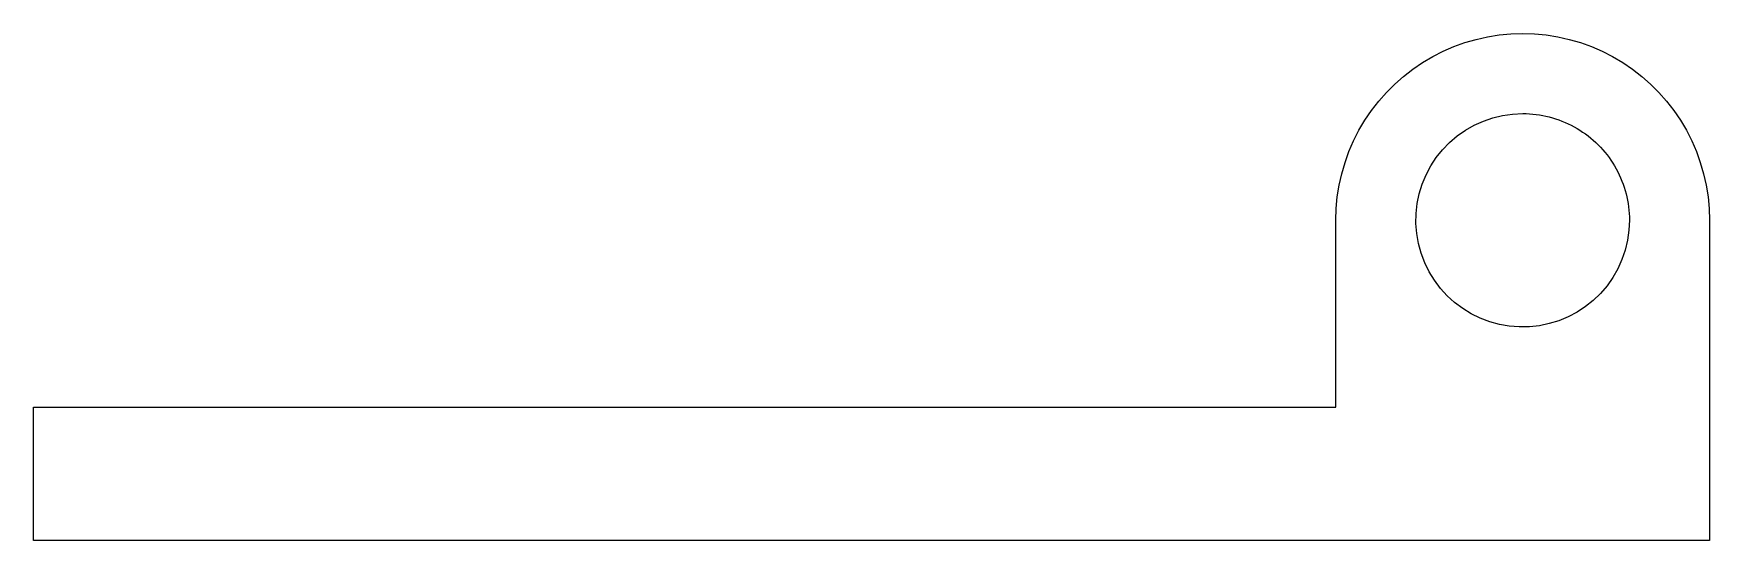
# Model space of a CAD drawing. Header units: metres. Extents: x -43.9 to 18.9, y 0 to 19.
import ezdxf

# ---------------------------------------------------------------- set-up
doc = ezdxf.new("R2010")
doc.units = ezdxf.units.M

msp = doc.modelspace()

# ---------------------------------------------------------------- linework, layer by layer
for points in [[(4.9, 12), (4.914, 12.44), (4.955, 12.877), (5.024, 13.312), (5.12, 13.741), (5.243, 14.163), (5.392, 14.577), (5.566, 14.98), (5.766, 15.372), (5.99, 15.751), (6.237, 16.114), (6.506, 16.462), (6.797, 16.792), (7.108, 17.103), (7.438, 17.394), (7.786, 17.663), (8.149, 17.91), (8.528, 18.134), (8.92, 18.334), (9.323, 18.508), (9.737, 18.657), (10.159, 18.78), (10.588, 18.876), (11.023, 18.945), (11.46, 18.986), (11.9, 19), (12.34, 18.986), (12.777, 18.945), (13.212, 18.876), (13.641, 18.78), (14.063, 18.657), (14.477, 18.508), (14.88, 18.334), (15.272, 18.134), (15.651, 17.91), (16.014, 17.663), (16.362, 17.394), (16.692, 17.103), (17.003, 16.792), (17.294, 16.462), (17.563, 16.114), (17.81, 15.751), (18.034, 15.372), (18.234, 14.98), (18.408, 14.577), (18.557, 14.163), (18.68, 13.741), (18.776, 13.312), (18.845, 12.877), (18.886, 12.44), (18.9, 12)], [(15.9, 12), (15.882, 11.624), (15.829, 11.25), (15.741, 10.884), (15.619, 10.528), (15.464, 10.184), (15.277, 9.857), (15.061, 9.548), (14.816, 9.262), (14.545, 9), (14.251, 8.764), (13.936, 8.557), (13.603, 8.381), (13.255, 8.236), (12.895, 8.126), (12.526, 8.049), (12.151, 8.008), (11.774, 8.002), (11.399, 8.032), (11.027, 8.096), (10.664, 8.196), (10.311, 8.329), (9.973, 8.495), (9.652, 8.692), (9.35, 8.918), (9.072, 9.172), (8.818, 9.45), (8.592, 9.752), (8.395, 10.073), (8.229, 10.411), (8.096, 10.764), (7.996, 11.127), (7.932, 11.499), (7.902, 11.874), (7.908, 12.251), (7.949, 12.626), (8.026, 12.995), (8.136, 13.355), (8.281, 13.703), (8.457, 14.036), (8.664, 14.351), (8.9, 14.645), (9.162, 14.916), (9.448, 15.161), (9.757, 15.377), (10.084, 15.564), (10.428, 15.719), (10.784, 15.841), (11.15, 15.929), (11.524, 15.982), (11.9, 16)], [(11.9, 16), (12.026, 15.998), (12.151, 15.992), (12.276, 15.982), (12.401, 15.968), (12.526, 15.951), (12.65, 15.929), (12.773, 15.904), (12.895, 15.874), (13.016, 15.841), (13.136, 15.804), (13.255, 15.764), (13.372, 15.719), (13.489, 15.671), (13.603, 15.619), (13.716, 15.564), (13.827, 15.505), (13.936, 15.443), (14.043, 15.377), (14.148, 15.308), (14.251, 15.236), (14.352, 15.161), (14.45, 15.082), (14.545, 15), (14.638, 14.916), (14.728, 14.828), (14.816, 14.738), (14.9, 14.645), (14.982, 14.55), (15.061, 14.452), (15.136, 14.351), (15.208, 14.248), (15.277, 14.143), (15.343, 14.036), (15.405, 13.927), (15.464, 13.816), (15.519, 13.703), (15.571, 13.589), (15.619, 13.472), (15.664, 13.355), (15.704, 13.236), (15.741, 13.116), (15.774, 12.995), (15.804, 12.873), (15.829, 12.75), (15.851, 12.626), (15.868, 12.501), (15.882, 12.376), (15.892, 12.251), (15.898, 12.126), (15.9, 12)], [(4.9, 5), (4.9, 5.14), (4.9, 5.28), (4.9, 5.42), (4.9, 5.56), (4.9, 5.7), (4.9, 5.84), (4.9, 5.98), (4.9, 6.12), (4.9, 6.26), (4.9, 6.4), (4.9, 6.54), (4.9, 6.68), (4.9, 6.82), (4.9, 6.96), (4.9, 7.1), (4.9, 7.24), (4.9, 7.38), (4.9, 7.52), (4.9, 7.66), (4.9, 7.8), (4.9, 7.94), (4.9, 8.08), (4.9, 8.22), (4.9, 8.36), (4.9, 8.5), (4.9, 8.64), (4.9, 8.78), (4.9, 8.92), (4.9, 9.06), (4.9, 9.2), (4.9, 9.34), (4.9, 9.48), (4.9, 9.62), (4.9, 9.76), (4.9, 9.9), (4.9, 10.04), (4.9, 10.18), (4.9, 10.32), (4.9, 10.46), (4.9, 10.6), (4.9, 10.74), (4.9, 10.88), (4.9, 11.02), (4.9, 11.16), (4.9, 11.3), (4.9, 11.44), (4.9, 11.58), (4.9, 11.72), (4.9, 11.86), (4.9, 12)], [(4.9, 5), (4.9, 5.14), (4.9, 5.28), (4.9, 5.42), (4.9, 5.56), (4.9, 5.7), (4.9, 5.84), (4.9, 5.98), (4.9, 6.12), (4.9, 6.26), (4.9, 6.4), (4.9, 6.54), (4.9, 6.68), (4.9, 6.82), (4.9, 6.96), (4.9, 7.1), (4.9, 7.24), (4.9, 7.38), (4.9, 7.52), (4.9, 7.66), (4.9, 7.8), (4.9, 7.94), (4.9, 8.08), (4.9, 8.22), (4.9, 8.36), (4.9, 8.5), (4.9, 8.64), (4.9, 8.78), (4.9, 8.92), (4.9, 9.06), (4.9, 9.2), (4.9, 9.34), (4.9, 9.48), (4.9, 9.62), (4.9, 9.76), (4.9, 9.9), (4.9, 10.04), (4.9, 10.18), (4.9, 10.32), (4.9, 10.46), (4.9, 10.6), (4.9, 10.74), (4.9, 10.88), (4.9, 11.02), (4.9, 11.16), (4.9, 11.3), (4.9, 11.44), (4.9, 11.58), (4.9, 11.72), (4.9, 11.86), (4.9, 12)], [(18.9, 12), (18.9, 11.76), (18.9, 11.52), (18.9, 11.28), (18.9, 11.04), (18.9, 10.8), (18.9, 10.56), (18.9, 10.32), (18.9, 10.08), (18.9, 9.84), (18.9, 9.6), (18.9, 9.36), (18.9, 9.12), (18.9, 8.88), (18.9, 8.64), (18.9, 8.4), (18.9, 8.16), (18.9, 7.92), (18.9, 7.68), (18.9, 7.44), (18.9, 7.2), (18.9, 6.96), (18.9, 6.72), (18.9, 6.48), (18.9, 6.24), (18.9, 6), (18.9, 5.76), (18.9, 5.52), (18.9, 5.28), (18.9, 5.04), (18.9, 4.8), (18.9, 4.56), (18.9, 4.32), (18.9, 4.08), (18.9, 3.84), (18.9, 3.6), (18.9, 3.36), (18.9, 3.12), (18.9, 2.88), (18.9, 2.64), (18.9, 2.4), (18.9, 2.16), (18.9, 1.92), (18.9, 1.68), (18.9, 1.44), (18.9, 1.2), (18.9, 0.96), (18.9, 0.72), (18.9, 0.48), (18.9, 0.24), (18.9, 0)], [(-43.9, 0), (-43.9, 0.1), (-43.9, 0.2), (-43.9, 0.3), (-43.9, 0.4), (-43.9, 0.5), (-43.9, 0.6), (-43.9, 0.7), (-43.9, 0.8), (-43.9, 0.9), (-43.9, 1), (-43.9, 1.1), (-43.9, 1.2), (-43.9, 1.3), (-43.9, 1.4), (-43.9, 1.5), (-43.9, 1.6), (-43.9, 1.7), (-43.9, 1.8), (-43.9, 1.9), (-43.9, 2), (-43.9, 2.1), (-43.9, 2.2), (-43.9, 2.3), (-43.9, 2.4), (-43.9, 2.5), (-43.9, 2.6), (-43.9, 2.7), (-43.9, 2.8), (-43.9, 2.9), (-43.9, 3), (-43.9, 3.1), (-43.9, 3.2), (-43.9, 3.3), (-43.9, 3.4), (-43.9, 3.5), (-43.9, 3.6), (-43.9, 3.7), (-43.9, 3.8), (-43.9, 3.9), (-43.9, 4), (-43.9, 4.1), (-43.9, 4.2), (-43.9, 4.3), (-43.9, 4.4), (-43.9, 4.5), (-43.9, 4.6), (-43.9, 4.7), (-43.9, 4.8), (-43.9, 4.9), (-43.9, 5)], [(-43.9, 5), (-42.924, 5), (-41.948, 5), (-40.972, 5), (-39.996, 5), (-39.02, 5), (-38.044, 5), (-37.068, 5), (-36.092, 5), (-35.116, 5), (-34.14, 5), (-33.164, 5), (-32.188, 5), (-31.212, 5), (-30.236, 5), (-29.26, 5), (-28.284, 5), (-27.308, 5), (-26.332, 5), (-25.356, 5), (-24.38, 5), (-23.404, 5), (-22.428, 5), (-21.452, 5), (-20.476, 5), (-19.5, 5), (-18.524, 5), (-17.548, 5), (-16.572, 5), (-15.596, 5), (-14.62, 5), (-13.644, 5), (-12.668, 5), (-11.692, 5), (-10.716, 5), (-9.74, 5), (-8.764, 5), (-7.788, 5), (-6.812, 5), (-5.836, 5), (-4.86, 5), (-3.884, 5), (-2.908, 5), (-1.932, 5), (-0.956, 5), (0.02, 5), (0.996, 5), (1.972, 5), (2.948, 5), (3.924, 5), (4.9, 5)], [(-20, 5), (-19.502, 5), (-19.004, 5), (-18.506, 5), (-18.008, 5), (-17.51, 5), (-17.012, 5), (-16.514, 5), (-16.016, 5), (-15.518, 5), (-15.02, 5), (-14.522, 5), (-14.024, 5), (-13.526, 5), (-13.028, 5), (-12.53, 5), (-12.032, 5), (-11.534, 5), (-11.036, 5), (-10.538, 5), (-10.04, 5), (-9.542, 5), (-9.044, 5), (-8.546, 5), (-8.048, 5), (-7.55, 5), (-7.052, 5), (-6.554, 5), (-6.056, 5), (-5.558, 5), (-5.06, 5), (-4.562, 5), (-4.064, 5), (-3.566, 5), (-3.068, 5), (-2.57, 5), (-2.072, 5), (-1.574, 5), (-1.076, 5), (-0.578, 5), (-0.08, 5), (0.418, 5), (0.916, 5), (1.414, 5), (1.912, 5), (2.41, 5), (2.908, 5), (3.406, 5), (3.904, 5), (4.402, 5), (4.9, 5)], [(18.9, 0), (17.644, 0), (16.388, 0), (15.132, 0), (13.876, 0), (12.62, 0), (11.364, 0), (10.108, 0), (8.852, 0), (7.596, 0), (6.34, 0), (5.084, 0), (3.828, 0), (2.572, 0), (1.316, 0), (0.06, 0), (-1.196, 0), (-2.452, 0), (-3.708, 0), (-4.964, 0), (-6.22, 0), (-7.476, 0), (-8.732, 0), (-9.988, 0), (-11.244, 0), (-12.5, 0), (-13.756, 0), (-15.012, 0), (-16.268, 0), (-17.524, 0), (-18.78, 0), (-20.036, 0), (-21.292, 0), (-22.548, 0), (-23.804, 0), (-25.06, 0), (-26.316, 0), (-27.572, 0), (-28.828, 0), (-30.084, 0), (-31.34, 0), (-32.596, 0), (-33.852, 0), (-35.108, 0), (-36.364, 0), (-37.62, 0), (-38.876, 0), (-40.132, 0), (-41.388, 0), (-42.644, 0), (-43.9, 0)]]:
    msp.add_lwpolyline(points)

doc.saveas('drawing.dxf')
